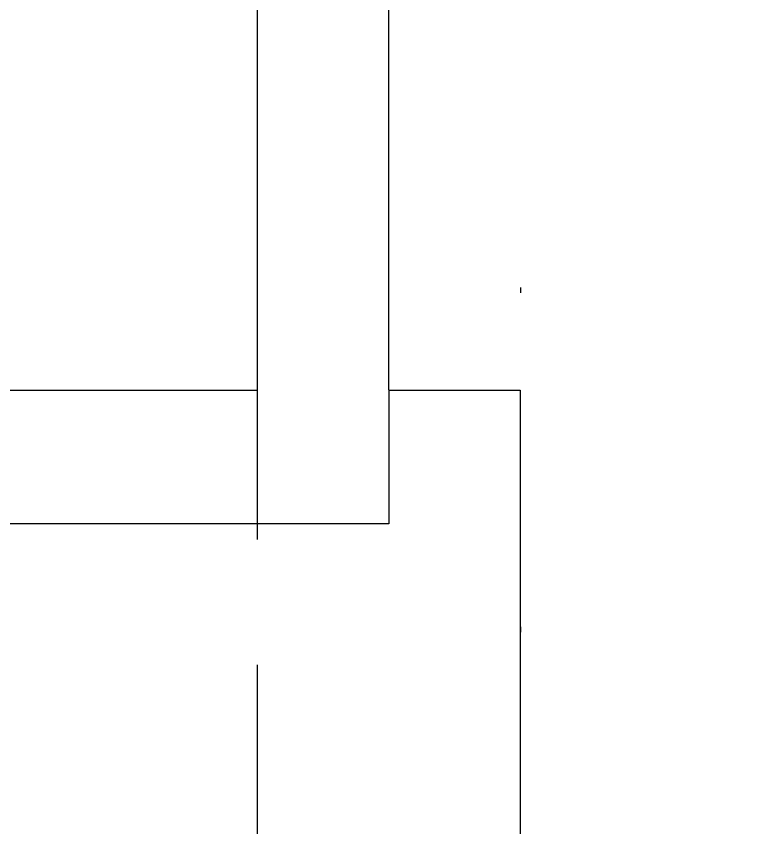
# Model space of a CAD drawing. Header units: inches. Extents: x 21 to 32698, y 13 to 3712.
# Drawn here: x 15347.13 to 15361.19, y 1443.77 to 1459.19 of the extents above; entities that cross this region are included whole.
import ezdxf

# ---------------------------------------------------------------- set-up
doc = ezdxf.new("R2010")
doc.units = ezdxf.units.IN
doc.header["$MEASUREMENT"] = 0
doc.set_wipeout_variables(frame=1)
doc.linetypes.add('DOT', pattern=[6.349999999999998, 0, -6.349999999999998])
doc.linetypes.add('IMPORT-HIDDEN2', pattern=[47.625, 31.75, -15.875])
for name, color, linetype, lineweight in [('Z_MİM_-KM-BEAM-RAY', 8, 'DOT', 25), ('Z_MİM_-KM-GLAZ', 8, 'Continuous', 25), ('Z_MİM_-KM-GLAZ-CURT', 8, 'Continuous', 25), ('Z_MİM_-KM-RAY-1', 8, 'IMPORT-HIDDEN2', 25), ('Z_MİM_-KM-WALL', 8, 'Continuous', 25), ('Z_MİM_-KM-WALL-PLASTER', 8, 'Continuous', 25)]:
    doc.layers.add(name, color=color, linetype=linetype, lineweight=lineweight)

# ---------------------------------------------------------------- blocks, each defined once
blk = doc.blocks.new('-KM_Kiriş İzi-2K')
at = {"layer": 'Z_MİM_-KM-BEAM-RAY'}
blk.add_line((25.00057220458984, 530.0001800060272), (25.00057220458984, 150.0001549720764), dxfattribs=at)
blk = doc.blocks.new('*U147')
blk.add_wipeout([(159.9999999999272, 5.000000000788674), (160.0000000001746, -36.50000000109577), (-5.820766091346741e-11, -36.500000001575984), (2.3283064365386963e-10, 5.000000000788674)])
at = {"layer": 'Z_MİM_-KM-GLAZ-CURT'}
blk.add_lwpolyline([(2.328306e-10, 2.500000000788645), (2.328306e-10, 5.000000000788644), (159.9999999999272, 5.000000001268857), (159.9999999999272, 2.500000001268857)], dxfattribs=at)
at = {"layer": 'Z_MİM_-KM-RAY-1', "ltscale": 0.15}
blk.add_line((160.0000000001746, -1.0958274e-09), (0, 7.886456e-10), dxfattribs=at)
at = {"layer": 'Z_MİM_-KM-WALL'}
blk.add_lwpolyline([(3.725127e-10, -19.99999999960568), (3.725162e-10, 3.943228e-10)], dxfattribs=at)
at = {"layer": 'Z_MİM_-KM-WALL-PLASTER', "ltscale": 1.5}
blk.add_lwpolyline([(6.402718e-10, 2.500000000766845), (2.542035553313313, 2.500000000766845), (2.542035553324954, -7.649992908911406)], dxfattribs=at)

msp = doc.modelspace()

# ---------------------------------------------------------------- linework, layer by layer
at = {"layer": 'Z_MİM_-KM-WALL'}
msp.add_lwpolyline([(15351.71404953343, 1132.082965698189), (15351.71404953343, 1512.083139743752)], dxfattribs=at)
at = {"layer": 'Z_MİM_-KM-WALL-PLASTER'}
msp.add_lwpolyline([(15699.21327705724, 1644.583145704217), (15699.21327705724, 1004.583100926889), (15359.21462173801, 1004.583100926889), (15359.21462173801, 1134.582965698189), (15354.21404953343, 1134.582965698189), (15354.21404953343, 1509.583139743752), (15359.21462173801, 1509.583139743752), (15359.21462173801, 1589.582960464877), (15454.21463061626, 1589.582960464877), (15454.21463061626, 1644.583145704217)], close=True, dxfattribs=at)

# ---------------------------------------------------------------- block references
at = {"layer": 'Z_MİM_-KM-BEAM-RAY'}
msp.add_blockref('-KM_Kiriş İzi-2K', (15331.71404953344, 982.0831087493367), dxfattribs=at)

# ---------------------------------------------------------------- next in the draw order: block references
at = {"layer": 'Z_MİM_-KM-GLAZ', "ltscale": 1.5, "rotation": 270}
msp.add_blockref('*U147', (15351.71404953323, 1452.083095432399), dxfattribs=at)

doc.saveas('drawing.dxf')
